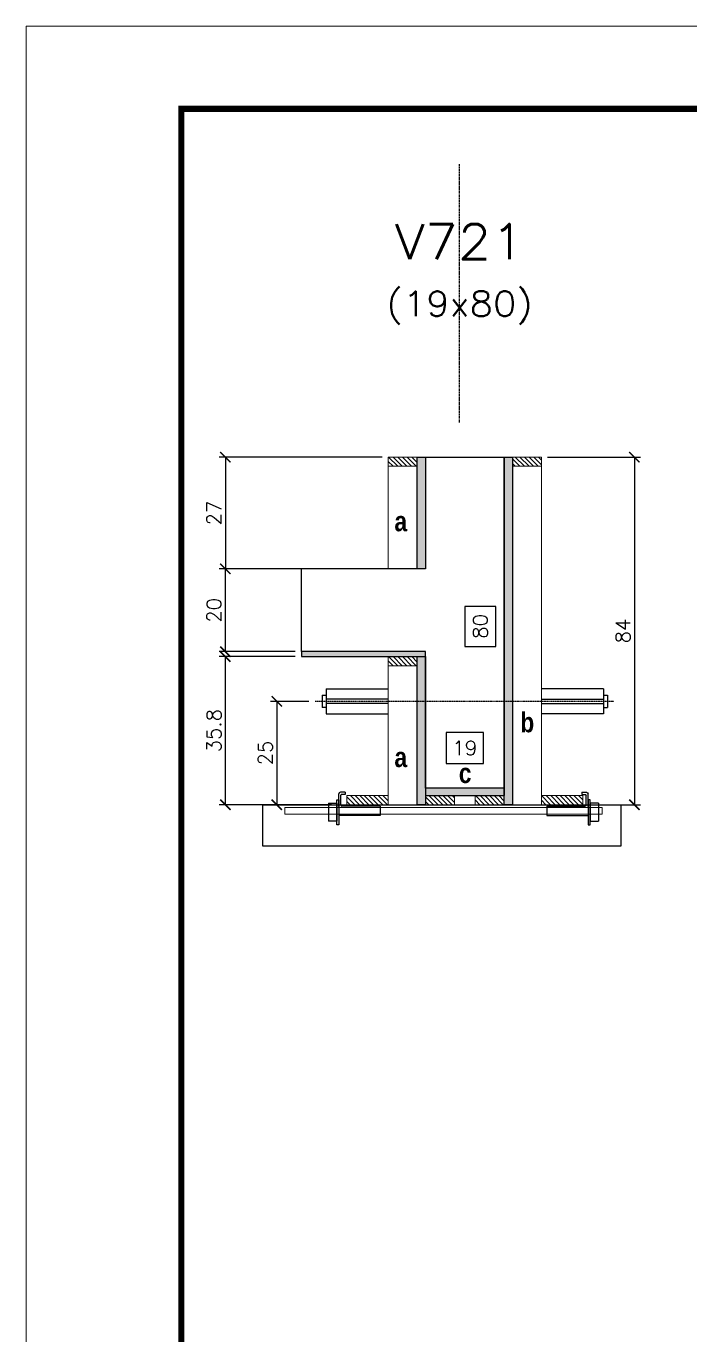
# Model space of a CAD drawing. Extents: x -20960 to -5926, y -2106 to 21915.
# Drawn here: x -9023 to -8703, y 14391 to 15024 of the extents above; entities that cross this region are included whole.
import ezdxf
from ezdxf.enums import TextEntityAlignment as Align

# ---------------------------------------------------------------- set-up
doc = ezdxf.new("R2010")
doc.units = 0
doc.linetypes.add('DASHED', pattern=[0.75, 0.5, -0.25])
doc.linetypes.add('HIDDEN', pattern=[0.375, 0.25, -0.125])
for name, color, linetype in [('barrote', 251, 'Continuous'), ('COTA', 241, 'Continuous'), ('Cota Seção (2x)', 4, 'Continuous'), ('detalhes', 4, 'Continuous'), ('Painéis', 200, 'Continuous'), ('presilha', 1, 'Continuous'), ('TENSOR', 3, 'Continuous'), ('Texto de Titulo', 7, 'Continuous'), ('Texto Qtd Sarr', 242, 'Continuous')]:
    doc.layers.add(name, color=color, linetype=linetype)
for name, color, linetype, lineweight in [('CONCRETO', 251, 'Continuous', 25), ('Folhas', 255, 'Continuous', 9), ('Hachura', 251, 'Continuous', 9), ('Madeira', 126, 'Continuous', 18), ('SARRAFO DE PRESSAO', 251, 'DASHED', 9), ('SCO-___-LAJ', 2, 'Continuous', 0), ('Texto Seção', 7, 'Continuous', 15)]:
    doc.layers.add(name, color=color, linetype=linetype, lineweight=lineweight)
doc.styles.add('Romans', font='romans.shx')
doc.styles.add('TECNICA', font='techb___.ttf', dxfattribs={"height": 10})
doc.dimstyles.new('Cota Seção (2x)', dxfattribs={"dimtxt": 7, "dimasz": 5, "dimexe": 3, "dimexo": 3, "dimgap": 2, "dimtad": 3, "dimdec": 1, "dimlfac": 0.5, "dimzin": 12, "dimdsep": 46, "dimtxsty": 'Romans', "dimblk": 'ARCHTICK', "dimcen": 0, "dimclrd": 4, "dimclre": 4, "dimclrt": 1, "dimadec": 1, "dimazin": 3, "dimtfac": 1, "dimtdec": 1, "dimtmove": 0, "dimatfit": 3, "dimldrblk": 'OBLIQUE', "dimfxl": 1, "dimtolj": 1, "dimtzin": 12, "dimarcsym": 0})
doc.dimstyles.new('Cota Seção interna', dxfattribs={"dimtxt": 7, "dimasz": 6, "dimexe": 0.18, "dimexo": 2, "dimgap": -4, "dimtad": 3, "dimdec": 1, "dimlfac": 0.5, "dimzin": 12, "dimdsep": 46, "dimtxsty": 'Romans', "dimblk": 'ARCHTICK', "dimcen": 0.09, "dimse1": 1, "dimse2": 1, "dimsd1": 1, "dimsd2": 1, "dimclrd": 180, "dimclre": 5, "dimclrt": 1, "dimadec": 0, "dimazin": 3, "dimtfac": 1, "dimtdec": 1, "dimtofl": 0, "dimtmove": 0, "dimatfit": 3, "dimldrblk": 'ARCHTICK', "dimfxl": 1, "dimtolj": 1, "dimtzin": 0, "dimarcsym": 0})

# ---------------------------------------------------------------- blocks, each defined once
blk = doc.blocks.new('9999999999')
at = {"layer": 'Folhas'}
blk.add_lwpolyline([(98138.98, 34190.21), (99623.98, 34190.21), (99623.98, 35240.21), (98138.98, 35240.21)], close=True, dxfattribs=at)
at = {"layer": 'Folhas', "color": 30, "const_width": 3}
blk.add_lwpolyline([(98213.98, 34230.21), (99583.98, 34230.21), (99583.98, 35200.21), (98213.98, 35200.21)], close=True, dxfattribs=at)
blk = doc.blocks.new('titulo1')
at = {"layer": 'Defpoints', "color": 252, "linetype": 'HIDDEN', "ltscale": 2}
blk.add_line((0, 0), (0, 125), dxfattribs=at)
at = {"layer": 'Defpoints', "style": 'Romans', "oblique": 15}
blk.add_attdef('FOLHA', text='', height=10, dxfattribs=at).set_placement((0, 15.58), align=Align.MIDDLE_CENTER)
at = {"layer": 'Texto Qtd Sarr', "color": 3, "style": 'Romans', "oblique": 15}
for tag, height, p in [('TITULO', 17, (0, 71.45)), ('SEÇÃO', 12, (0, 41.55))]:
    blk.add_attdef(tag, text='', height=height, dxfattribs=at).set_placement(p, align=Align.MIDDLE_CENTER)
blk = doc.blocks.new('_ArchTick')
at = {"color": 0, "linetype": 'ByBlock', "const_width": 0.15}
blk.add_lwpolyline([(-0.5, -0.5), (0.5, 0.5)], dxfattribs=at)
blk = doc.blocks.new('*D1754')
at = {"layer": 'COTA', "color": 4, "lineweight": -2, "transparency": 16777216}
for p, q in [((-8893.51, 14719.22), (-8930.23, 14719.22)), ((-8927.23, 14647.62), (-8927.23, 14719.22)), ((-8875.91, 14647.62), (-8930.23, 14647.62))]:
    blk.add_line(p, q, dxfattribs=at)
at = {"layer": 'Defpoints', "color": 0, "transparency": 16777216}
for p in [(-8927.23, 14719.22), (-8890.51, 14719.22), (-8872.91, 14647.62)]:
    blk.add_point(p, dxfattribs=at)
at = {"layer": 'COTA', "color": 4, "lineweight": -2, "transparency": 16777216, "xscale": 5, "yscale": 5, "zscale": 5}
for p, rotation in [((-8927.23, 14719.22), 90), ((-8927.23, 14647.62), 270)]:
    blk.add_blockref('_ArchTick', p, dxfattribs=dict(at, rotation=rotation))
at = {"layer": 'COTA', "color": 1, "transparency": 16777216, "insert": (-8932.73, 14683.42), "char_height": 7, "attachment_point": 5, "rotation": 90, "style": 'Romans'}
blk.add_mtext('\\A1;35.8', dxfattribs=at)
blk = doc.blocks.new('_Oblique')
at = {"color": 0, "linetype": 'ByBlock', "lineweight": -2}
blk.add_line((-0.5, -0.5), (0.5, 0.5), dxfattribs=at)
blk = doc.blocks.new('*D1755')
at = {"layer": 'COTA', "color": 4, "lineweight": -2, "transparency": 16777216}
for p, q in [((-8893.51, 14761.62), (-8930.23, 14761.62)), ((-8927.23, 14721.62), (-8927.23, 14761.62)), ((-8893.51, 14721.62), (-8930.23, 14721.62))]:
    blk.add_line(p, q, dxfattribs=at)
at = {"layer": 'Defpoints', "color": 0, "transparency": 16777216}
for p in [(-8927.23, 14761.62), (-8890.51, 14761.62), (-8890.51, 14721.62)]:
    blk.add_point(p, dxfattribs=at)
at = {"layer": 'COTA', "color": 4, "lineweight": -2, "transparency": 16777216, "xscale": 5, "yscale": 5, "zscale": 5}
for p, rotation in [((-8927.23, 14761.62), 90), ((-8927.23, 14721.62), 270)]:
    blk.add_blockref('_ArchTick', p, dxfattribs=dict(at, rotation=rotation))
at = {"layer": 'COTA', "color": 1, "transparency": 16777216, "insert": (-8932.73, 14741.62), "char_height": 7, "attachment_point": 5, "rotation": 90, "style": 'Romans'}
blk.add_mtext('\\A1;20', dxfattribs=at)
blk = doc.blocks.new('*D1756')
at = {"layer": 'Cota Seção (2x)', "color": 180, "lineweight": -2, "transparency": 16777216}
for p, q in [((-8796.51, 14743.49), (-8811.51, 14743.49)), ((-8811.51, 14743.49), (-8811.51, 14724.15)), ((-8796.51, 14724.15), (-8796.51, 14743.49)), ((-8811.51, 14724.15), (-8796.51, 14724.15))]:
    blk.add_line(p, q, dxfattribs=at)
at = {"layer": 'Defpoints', "color": 0, "transparency": 16777216}
for p in [(-8830.51, 14815.62), (-8792.51, 14815.62), (-8830.51, 14655.62)]:
    blk.add_point(p, dxfattribs=at)
at = {"layer": 'Cota Seção (2x)', "color": 1, "transparency": 16777216, "insert": (-8804.01, 14733.82), "char_height": 7, "attachment_point": 5, "rotation": 90, "style": 'Romans'}
blk.add_mtext('\\A1;80', dxfattribs=at)
blk = doc.blocks.new('PRESILHA METÁLICA 1')
at = {"layer": 'presilha'}
for p, q in [((7.5, 10.64), (7.5, 19.86)), ((12, 21), (8.64, 21)), ((12, 19.5), (9.57, 19.5)), ((12, 21), (12, 19.5)), ((0, 13), (6, 13)), ((0, 13), (0, 0)), ((6, 15.5), (7.5, 15.5)), ((6, -2.5), (6, 15.5)), ((6, 13), (6, 0)), ((7.5, 15.5), (7.5, -2.5)), ((9, 11.57), (9, 18.93)), ((37.5, 11), (9.57, 11)), ((37.5, 11), (37.5, 4.1)), ((6, 0), (0, 0)), ((37.5, 4.1), (7.5, 4.1)), ((7.5, -2.5), (6, -2.5))]:
    blk.add_line(p, q, dxfattribs=at)
for centre, radius, start, end in [((8.64, 19.86), 1.14, 90, 180), ((9.57, 18.93), 0.57, 90, 180), ((9.57, 11.57), 0.57, 180, 270)]:
    blk.add_arc(centre, radius, start, end, dxfattribs=at)
blk = doc.blocks.new('*D1757')
at = {"layer": 'Cota Seção (2x)', "color": 180, "lineweight": -2, "transparency": 16777216}
for p, q in [((-8802.51, 14682.54), (-8820.51, 14682.54)), ((-8820.51, 14682.54), (-8820.51, 14667.54)), ((-8802.51, 14667.54), (-8802.51, 14682.54)), ((-8820.51, 14667.54), (-8802.51, 14667.54))]:
    blk.add_line(p, q, dxfattribs=at)
at = {"layer": 'Defpoints', "color": 0, "transparency": 16777216}
for p in [(-8830.51, 14663.54), (-8830.51, 14647.62), (-8792.51, 14647.62)]:
    blk.add_point(p, dxfattribs=at)
at = {"layer": 'Cota Seção (2x)', "color": 1, "transparency": 16777216, "insert": (-8811.51, 14675.04), "char_height": 7, "attachment_point": 5, "style": 'Romans'}
blk.add_mtext('\\A1;19', dxfattribs=at)
blk = doc.blocks.new('*D1758')
at = {"layer": 'COTA', "color": 4, "lineweight": -2, "transparency": 16777216}
for p, q in [((-8771.51, 14815.62), (-8726.54, 14815.62)), ((-8729.54, 14815.62), (-8729.54, 14647.62)), ((-8771.51, 14647.62), (-8726.54, 14647.62))]:
    blk.add_line(p, q, dxfattribs=at)
at = {"layer": 'Defpoints', "color": 0, "transparency": 16777216}
for p in [(-8774.51, 14815.62), (-8774.51, 14647.62), (-8729.54, 14647.62)]:
    blk.add_point(p, dxfattribs=at)
at = {"layer": 'COTA', "color": 4, "lineweight": -2, "transparency": 16777216, "xscale": 5, "yscale": 5, "zscale": 5}
for p, rotation in [((-8729.54, 14815.62), 90), ((-8729.54, 14647.62), 270)]:
    blk.add_blockref('_ArchTick', p, dxfattribs=dict(at, rotation=rotation))
at = {"layer": 'COTA', "color": 1, "transparency": 16777216, "insert": (-8735.04, 14731.62), "char_height": 7, "attachment_point": 5, "rotation": 90, "style": 'Romans'}
blk.add_mtext('\\A1;84', dxfattribs=at)
blk = doc.blocks.new('*D1759')
at = {"layer": 'COTA', "color": 4, "lineweight": -2, "transparency": 16777216}
for p, q in [((-8886.81, 14697.59), (-8905.37, 14697.59)), ((-8902.37, 14697.59), (-8902.37, 14647.62)), ((-8886.81, 14647.62), (-8905.37, 14647.62))]:
    blk.add_line(p, q, dxfattribs=at)
at = {"layer": 'Defpoints', "color": 0, "transparency": 16777216}
for p in [(-8883.81, 14697.59), (-8902.37, 14647.62), (-8883.81, 14647.62)]:
    blk.add_point(p, dxfattribs=at)
at = {"layer": 'COTA', "color": 4, "lineweight": -2, "transparency": 16777216, "xscale": 5, "yscale": 5, "zscale": 5}
for p, rotation in [((-8902.37, 14697.59), 90), ((-8902.37, 14647.62), 270)]:
    blk.add_blockref('_ArchTick', p, dxfattribs=dict(at, rotation=rotation))
at = {"layer": 'COTA', "color": 1, "transparency": 16777216, "insert": (-8907.87, 14672.61), "char_height": 7, "attachment_point": 5, "rotation": 90, "style": 'Romans'}
blk.add_mtext('\\A1;25', dxfattribs=at)
blk = doc.blocks.new('*D1760')
at = {"layer": 'COTA', "color": 4, "lineweight": -2, "transparency": 16777216}
for p, q in [((-8851.51, 14815.62), (-8930.23, 14815.62)), ((-8927.23, 14815.62), (-8927.23, 14761.62)), ((-8851.51, 14761.62), (-8930.23, 14761.62))]:
    blk.add_line(p, q, dxfattribs=at)
at = {"layer": 'Defpoints', "color": 0, "transparency": 16777216}
for p in [(-8848.51, 14815.62), (-8927.23, 14761.62), (-8848.51, 14761.62)]:
    blk.add_point(p, dxfattribs=at)
at = {"layer": 'COTA', "color": 4, "lineweight": -2, "transparency": 16777216, "xscale": 5, "yscale": 5, "zscale": 5}
for p, rotation in [((-8927.23, 14815.62), 90), ((-8927.23, 14761.62), 270)]:
    blk.add_blockref('_ArchTick', p, dxfattribs=dict(at, rotation=rotation))
at = {"layer": 'COTA', "color": 1, "transparency": 16777216, "insert": (-8932.73, 14788.62), "char_height": 7, "attachment_point": 5, "rotation": 90, "style": 'Romans'}
blk.add_mtext('\\A1;27', dxfattribs=at)

msp = doc.modelspace()

# ---------------------------------------------------------------- hatches: boundary and pattern name
at = {"layer": 'Hachura'}
h = msp.add_hatch(dxfattribs=at)
h.set_pattern_fill('ANSI31', color=256, scale=0.5, angle=270, style=0)
h.set_pattern_definition([(315, (14117.3086, 6507.977), (1.12253202, 1.12253202), [])])
h.paths.add_polyline_path([(-8834.51, 14811.22), (-8834.51, 14815.62), (-8848.51, 14815.62), (-8848.51, 14811.22)])
h = msp.add_hatch(color=256, dxfattribs=at)
h.dxf.hatch_style = 1
h.paths.add_polyline_path([(-8834.51, 14815.62), (-8830.51, 14815.62), (-8830.51, 14761.62), (-8834.51, 14761.62)])
h = msp.add_hatch(color=256, dxfattribs=at)
h.dxf.hatch_style = 1
h.paths.add_polyline_path([(-8792.51, 14815.62), (-8788.51, 14815.62), (-8788.51, 14647.62), (-8792.51, 14647.62)])
h = msp.add_hatch(dxfattribs=at)
h.set_pattern_fill('ANSI31', color=256, scale=0.5, angle=270, style=0)
h.set_pattern_definition([(315, (14057.3086, 6507.977), (1.12253202, 1.12253202), [])])
h.paths.add_polyline_path([(-8774.51, 14811.22), (-8774.51, 14815.62), (-8788.51, 14815.62), (-8788.51, 14811.22)])
h = msp.add_hatch(color=256, dxfattribs=at)
h.dxf.hatch_style = 1
h.paths.add_polyline_path([(-8830.51, 14719.22), (-8830.51, 14721.62), (-8890.51, 14721.62), (-8890.51, 14719.22)])
h = msp.add_hatch(dxfattribs=at)
h.set_pattern_fill('ANSI31', color=256, scale=0.5, angle=270, style=0)
h.set_pattern_definition([(315, (14117.3086, 6411.577), (1.12253202, 1.12253202), [])])
h.paths.add_polyline_path([(-8834.51, 14714.82), (-8834.51, 14719.22), (-8848.51, 14719.22), (-8848.51, 14714.82)])
h = msp.add_hatch(color=256, dxfattribs=at)
h.dxf.hatch_style = 1
h.paths.add_polyline_path([(-8834.51, 14719.22), (-8830.51, 14719.22), (-8830.51, 14647.62), (-8834.51, 14647.62)])
h = msp.add_hatch(dxfattribs=at)
h.set_pattern_fill('ANSI31', color=256, scale=0.5, angle=270, style=0)
h.set_pattern_definition([(315, (14117.3086, 6417.977), (1.12253202, 1.12253202), [])])
h.paths.add_polyline_path([(-8868.51, 14647.62), (-8868.51, 14652.02), (-8848.51, 14652.02), (-8848.51, 14647.62)])
h = msp.add_hatch(color=256, dxfattribs=at)
h.dxf.hatch_style = 1
h.paths.add_polyline_path([(-8792.51, 14652.02), (-8792.51, 14655.62), (-8830.51, 14655.62), (-8830.51, 14652.02)])
h = msp.add_hatch(dxfattribs=at)
h.set_pattern_fill('ANSI31', color=256, scale=0.5, angle=270, style=0)
h.set_pattern_definition([(315, (14126.1086, 6417.977), (1.12253202, 1.12253202), [])])
h.paths.add_polyline_path([(-8830.51, 14647.62), (-8830.51, 14652.02), (-8816.51, 14652.02), (-8816.51, 14647.62)])
h = msp.add_hatch(dxfattribs=at)
h.set_pattern_fill('ANSI31', color=256, scale=0.5, angle=270, style=0)
h.set_pattern_definition([(315, (14126.1107, 6417.977), (1.12253202, 1.12253202), [])])
h.paths.add_polyline_path([(-8792.51, 14647.62), (-8792.51, 14652.02), (-8806.51, 14652.02), (-8806.51, 14647.62)])
h = msp.add_hatch(dxfattribs=at)
h.set_pattern_fill('ANSI31', color=256, scale=0.5, angle=270, style=0)
h.set_pattern_definition([(315, (14023.3086, 6417.977), (1.12253202, 1.12253202), [])])
h.paths.add_polyline_path([(-8774.51, 14647.62), (-8774.51, 14652.02), (-8754.51, 14652.02), (-8754.51, 14647.62)])

# ---------------------------------------------------------------- linework, layer by layer
at = {"ltscale": 3}
for p, q in [((-8880.51, 14700.59), (-8880.51, 14694.59)), ((-8880.51, 14700.59), (-8878.51, 14700.59)), ((-8878.51, 14703.59), (-8878.51, 14691.59)), ((-8878.51, 14703.59), (-8848.51, 14703.59)), ((-8744.51, 14703.59), (-8774.51, 14703.59)), ((-8744.51, 14703.59), (-8744.51, 14691.59)), ((-8744.51, 14700.59), (-8742.51, 14700.59)), ((-8742.51, 14700.59), (-8742.51, 14694.59)), ((-8878.51, 14694.59), (-8880.51, 14694.59)), ((-8848.51, 14698.59), (-8878.51, 14698.59)), ((-8848.51, 14696.59), (-8878.51, 14696.59)), ((-8774.51, 14698.59), (-8744.51, 14698.59)), ((-8774.51, 14696.59), (-8744.51, 14696.59)), ((-8744.51, 14694.59), (-8742.51, 14694.59)), ((-8878.51, 14691.59), (-8848.51, 14691.59)), ((-8744.51, 14691.59), (-8774.51, 14691.59))]:
    msp.add_line(p, q, dxfattribs=at)
at = {"layer": 'barrote'}
msp.add_lwpolyline([(-8736.15, 14627.62), (-8909.11, 14627.62), (-8909.11, 14647.62), (-8736.15, 14647.62)], close=True, dxfattribs=at)
at = {"layer": 'CONCRETO'}
msp.add_lwpolyline([(-8830.51, 14815.62), (-8830.51, 14815.62), (-8830.51, 14815.62), (-8792.51, 14815.62), (-8792.51, 14652.02), (-8792.51, 14652.02), (-8792.51, 14655.62), (-8830.51, 14655.62), (-8830.51, 14721.62), (-8890.51, 14721.62), (-8890.51, 14761.62)], dxfattribs=at)
at = {"layer": 'Madeira'}
for points in [[(-8834.51, 14811.22), (-8834.51, 14815.62), (-8848.51, 14815.62), (-8848.51, 14811.22)], [(-8834.51, 14815.62), (-8848.51, 14815.62), (-8848.51, 14761.62), (-8834.51, 14761.62)], [(-8774.51, 14811.22), (-8774.51, 14815.62), (-8788.51, 14815.62), (-8788.51, 14811.22)], [(-8774.51, 14815.62), (-8788.51, 14815.62), (-8788.51, 14647.62), (-8774.51, 14647.62)], [(-8834.51, 14714.82), (-8834.51, 14719.22), (-8848.51, 14719.22), (-8848.51, 14714.82)], [(-8834.51, 14719.22), (-8848.51, 14719.22), (-8848.51, 14647.62), (-8834.51, 14647.62)], [(-8868.51, 14647.62), (-8868.51, 14652.02), (-8848.51, 14652.02), (-8848.51, 14647.62)], [(-8830.51, 14647.62), (-8830.51, 14652.02), (-8816.51, 14652.02), (-8816.51, 14647.62)], [(-8792.51, 14647.62), (-8792.51, 14652.02), (-8806.51, 14652.02), (-8806.51, 14647.62)], [(-8774.51, 14647.62), (-8774.51, 14652.02), (-8754.51, 14652.02), (-8754.51, 14647.62)]]:
    msp.add_lwpolyline(points, close=True, dxfattribs=at)
at = {"layer": 'Painéis'}
for p, q in [((-8830.51, 14815.62), (-8830.51, 14761.62)), ((-8830.51, 14761.62), (-8890.51, 14761.62))]:
    msp.add_line(p, q, dxfattribs=at)
for points in [[(-8834.51, 14815.62), (-8830.51, 14815.62), (-8830.51, 14761.62), (-8834.51, 14761.62)], [(-8792.51, 14815.62), (-8788.51, 14815.62), (-8788.51, 14647.62), (-8792.51, 14647.62)], [(-8830.51, 14719.22), (-8830.51, 14721.62), (-8890.51, 14721.62), (-8890.51, 14719.22)], [(-8834.51, 14719.22), (-8830.51, 14719.22), (-8830.51, 14647.62), (-8834.51, 14647.62)], [(-8792.51, 14652.02), (-8792.51, 14655.62), (-8830.51, 14655.62), (-8830.51, 14652.02)]]:
    msp.add_lwpolyline(points, close=True, dxfattribs=at)
at = {"layer": 'SCO-___-LAJ', "color": 1}
msp.add_lwpolyline([(-8745.15, 14646.29), (-8898.45, 14646.29), (-8898.45, 14643.09), (-8745.15, 14643.09)], close=True, dxfattribs=at)
at = {"layer": 'TENSOR', "linetype": 'HIDDEN', "ltscale": 0.5}
msp.add_line((-8739.51, 14697.59), (-8883.81, 14697.59), dxfattribs=at)

# ---------------------------------------------------------------- block references
at = {"layer": 'presilha', "yscale": 0.6666666666666666, "zscale": 0.6666666666666666}
for p, xscale in [((-8877.38, 14639.65), 0.6666666666666666), ((-8746.93, 14639.65), -0.6666666666666666)]:
    msp.add_blockref('PRESILHA METÁLICA 1', p, dxfattribs=dict(at, xscale=xscale))
at = {"layer": 'SARRAFO DE PRESSAO', "color": 6, "linetype": 'ByBlock'}
msp.add_blockref('9999999999', (-107162.48, -20216.26), dxfattribs=at)
at = {"layer": 'Texto Seção'}
ref = msp.add_blockref('titulo1', (-8814.01, 14832.31), dxfattribs=at)
ref.add_attrib('TITULO', 'V721', dxfattribs={"layer": 'Texto de Titulo', "color": 7, "height": 17, "style": 'Romans', "width": 1.1}).set_placement((-8814.01, 14919.81), align=Align.MIDDLE_CENTER)
ref.add_attrib('SEÇÃO', '(19x80)', dxfattribs={"layer": 'Texto de Titulo', "color": 7, "height": 12, "style": 'Romans', "width": 1.1}).set_placement((-8814.01, 14889.81), align=Align.MIDDLE_CENTER)

# ---------------------------------------------------------------- texts
at = {"layer": 'detalhes', "style": 'TECNICA'}
for s, p in [('a', (-8845.51, 14779.81)), ('b', (-8784.68, 14682.65)), ('a', (-8845.51, 14665.81)), ('c', (-8814.4, 14658.12))]:
    msp.add_text(s, height=9.6, dxfattribs=at).set_placement(p)

# ---------------------------------------------------------------- dimensions: what is measured, and where the dimension line sits
at = {"layer": 'COTA'}
for base, p1, p2, picture, middle in [((-8927.23, 14761.62), (-8848.51, 14815.62), (-8848.51, 14761.62), '*D1760', (-8932.73, 14788.62)), ((-8729.54, 14647.62), (-8774.51, 14815.62), (-8774.51, 14647.62), '*D1758', (-8735.04, 14731.62)), ((-8927.23, 14761.62), (-8890.51, 14721.62), (-8890.51, 14761.62), '*D1755', (-8932.73, 14741.62)), ((-8902.37, 14647.62), (-8883.81, 14697.59), (-8883.81, 14647.62), '*D1759', (-8907.87, 14672.61))]:
    dim = msp.add_linear_dim(base=base, p1=p1, p2=p2, angle=90, dimstyle='Cota Seção (2x)', dxfattribs=at)
    dim.commit()
    dim.dimension.update_dxf_attribs({"geometry": picture, "text_midpoint": middle})
dim = msp.add_linear_dim(base=(-8927.23, 14719.22), p1=(-8872.91, 14647.62), p2=(-8890.51, 14719.22), angle=90, dimstyle='Cota Seção (2x)', dxfattribs=at)
dim.commit()
dim.dimension.update_dxf_attribs({"geometry": '*D1754', "text_midpoint": (-8927.23, 14683.42), "dimtype": 160})
at = {"layer": 'Cota Seção (2x)'}
for base, p1, p2, angle, picture, middle in [((-8792.51, 14815.62), (-8830.51, 14655.62), (-8830.51, 14815.62), 90, '*D1756', (-8792.51, 14733.82)), ((-8830.51, 14663.54), (-8792.51, 14647.62), (-8830.51, 14647.62), 180, '*D1757', (-8811.51, 14663.54))]:
    dim = msp.add_linear_dim(base=base, p1=p1, p2=p2, angle=angle, dimstyle='Cota Seção interna', dxfattribs=at)
    dim.commit()
    dim.dimension.update_dxf_attribs({"geometry": picture, "text_midpoint": middle, "dimtype": 160})

doc.saveas('drawing.dxf')
